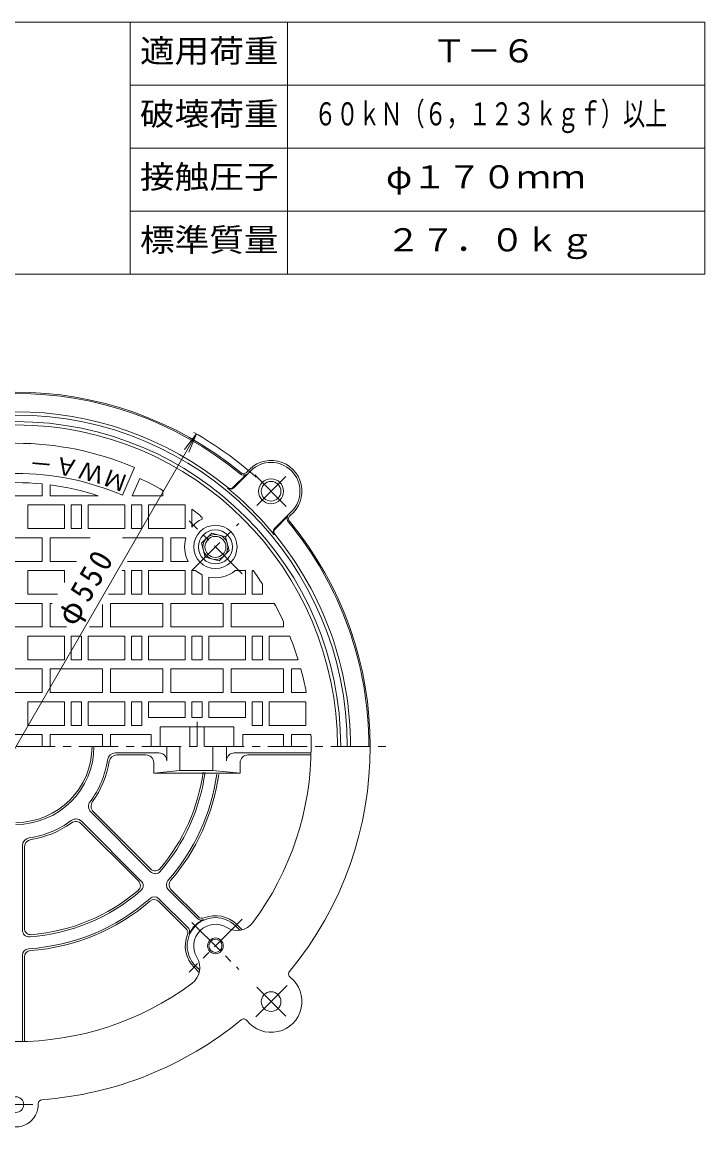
# Model space of a CAD drawing. Units: millimetres, scale not verified. Extents: x -589 to 461, y -801 to 845.
# Drawn here: x -59 to 461, y 3 to 845 of the extents above; entities that cross this region are included whole.
import ezdxf
from ezdxf.enums import TextEntityAlignment as Align

# ---------------------------------------------------------------- set-up
doc = ezdxf.new("R2010")
doc.units = ezdxf.units.MM
doc.header["$LTSCALE"] = 6
doc.linetypes.add('CHAIN1', pattern=[8, 5, -1, 1, -1])
doc.linetypes.add('CHAIN2', pattern=[12, 9, -1, 1, -1])
for name, color, linetype, lineweight in [('1-1_1-1ﾚｲﾔ', 2, 'Continuous', 9), ('1-2_1-2ﾚｲﾔ', 3, 'Continuous', 9), ('F-0_F-0ﾚｲﾔ', 7, 'Continuous', 9)]:
    doc.layers.add(name, color=color, linetype=linetype, lineweight=lineweight)
doc.layers.add('F-4_F-4ﾚｲﾔ', color=2, linetype='Continuous')
doc.styles.add('ＭＳ ゴシック', font='')
doc.styles.get('ＭＳ ゴシック').set_extended_font_data('MS Gothic')

msp = doc.modelspace()

# ---------------------------------------------------------------- linework, layer by layer
at = {"layer": '1-1_1-1ﾚｲﾔ'}
for p, q in [((101.657, 490.071), (111.371, 499.785)), ((102.011, 489.718), (114.925, 502.632)), ((133.123, 458.605), (146.038, 471.519)), ((133.477, 458.252), (143.191, 467.966))]:
    msp.add_line(p, q, dxfattribs=at)
at = {"layer": '1-1_1-1ﾚｲﾔ', "linetype": 'CHAIN2'}
for p, q in [((117.985, 499.573), (142.015, 475.542)), ((119.653, 476.248), (141.735, 498.33)), ((142.755, 110.441), (118.801, 86.487)), ((119.518, 109.131), (141.735, 86.913)), ((-76.008, 19.622), (-51.175, 19.622))]:
    msp.add_line(p, q, dxfattribs=at)
at = {"layer": '1-1_1-1ﾚｲﾔ'}
for centre, radius in [((130.481, 487.076), 9.5), ((130.481, 487.076), 7.5), ((88.055, 140.594), 6), ((88.055, 140.594), 5), ((130.481, 98.167), 7.5), ((-63.973, 19.622), 6)]:
    msp.add_circle(centre, radius, dxfattribs=at)
for centre, radius, start, end in [((-63.973, 292.621), 270, 50.52776, 129.47224), ((-63.973, 292.621), 269, 50.52773, 129.47226), ((-63.973, 292.621), 255, 50.67221, 129.34225), ((-63.973, 292.621), 252.5, 0, 180), ((-63.973, 292.621), 247.5, 0, 180), ((130.481, 487.076), 23.5, 307.9129, 142.08699), ((130.481, 487.076), 22, 315, 135), ((109.574, 503.359), 4, 230.52716, 296.69296), ((109.574, 503.359), 3, 230.52716, 322.08659), ((-63.973, 292.621), 269, 49.69112, 49.69113), ((99.536, 492.193), 3.5, 230.67239, 314.99899), ((-63.973, 292.621), 254.5, 39.32779, 50.67223), ((99.536, 492.193), 3, 230.67239, 314.99899), ((146.764, 466.169), 4, 153.30704, 219.47284), ((-63.973, 292.621), 269, 0, 39.47224), ((146.764, 466.169), 3, 127.91341, 219.47284), ((-63.973, 292.621), 270, 320.52773, 39.47224), ((135.598, 456.131), 3.5, 135.00101, 219.32761), ((135.598, 456.131), 3, 135.00101, 218.09975), ((-63.973, 292.621), 255, 0, 39.34227), ((-63.973, 292.621), 225, 323.39368, 0), ((88.055, 140.594), 16.5, 58.30493, 211.69507), ((104.605, 167.396), 15, 238.30492, 323.39372), ((61.253, 124.044), 15, 306.60628, 31.69508), ((146.764, 119.074), 3, 140.52716, 232.08659), ((-63.973, 292.621), 225, 233.39368, 306.60634), ((130.481, 98.167), 23.5, 217.9129, 52.08699), ((109.574, 81.884), 3, 37.91341, 129.47284), ((-63.973, 292.621), 270, 274.19843, 309.47226), ((-63.973, 19.622), 17, 177.90071, 2.09929), ((-43.986, 20.354), 3, 94.19875, 182.09869)]:
    msp.add_arc(centre, radius, start, end, dxfattribs=at)
at = {"layer": '1-2_1-2ﾚｲﾔ', "color": 7}
for q in [(-201.473, 54.465), (64.396, 518.878), (67.787, 516.92)]:
    msp.add_line((73.527, 530.778), q, dxfattribs=at)
at = {"layer": '1-2_1-2ﾚｲﾔ'}
for p, q in [((17.299, 484.086), (26.286, 505.258)), ((24.706, 483.622), (30.343, 496.9)), ((-43.973, 492.624), (-43.973, 483.622)), ((-83.973, 483.622), (-43.973, 483.622)), ((24.706, 483.622), (48.027, 483.622)), ((48.027, 487.765), (48.027, 483.622)), ((-54.973, 476.622), (-26.973, 476.622)), ((-54.973, 476.622), (-54.973, 458.622)), ((-26.973, 476.622), (-26.973, 458.622)), ((-21.973, 476.622), (-21.973, 458.622)), ((-8.973, 476.622), (19.027, 476.622)), ((-8.973, 476.622), (-8.973, 458.622)), ((19.027, 476.622), (19.027, 458.622)), ((24.027, 476.622), (24.027, 458.622)), ((37.027, 476.622), (37.027, 458.622)), ((70.027, 473.367), (70.027, 459.724)), ((78.027, 467.152), (78.027, 465.902)), ((-54.973, 458.622), (-26.973, 458.622)), ((-21.973, 458.622), (-13.973, 458.622)), ((-8.973, 458.622), (19.027, 458.622)), ((24.027, 458.622), (32.027, 458.622)), ((37.027, 458.622), (65.027, 458.622)), ((-83.973, 451.622), (-43.973, 451.622)), ((-43.973, 451.622), (-43.973, 433.622)), ((-37.973, 451.622), (-37.973, 433.622)), ((-37.973, 451.622), (-7.359, 451.622)), ((17.207, 451.622), (48.027, 451.622)), ((48.027, 451.622), (48.027, 433.622)), ((54.027, 451.622), (54.027, 433.622)), ((54.027, 451.622), (65.613, 451.622)), ((98.651, 441.81), (90.894, 434.054)), ((-83.973, 433.622), (-43.973, 433.622)), ((-37.973, 433.622), (-17.751, 433.622)), ((20.942, 433.622), (48.027, 433.622)), ((54.027, 433.622), (67.303, 433.622)), ((90.894, 434.054), (80.298, 436.893)), ((-54.973, 426.621), (-26.973, 426.621)), ((-54.973, 426.621), (-54.973, 408.622)), ((-26.973, 426.621), (-26.973, 417.649)), ((16.901, 426.621), (19.027, 426.621)), ((19.027, 426.621), (19.027, 408.622)), ((24.027, 426.621), (24.027, 408.622)), ((37.027, 426.621), (65.027, 426.621)), ((37.027, 426.621), (37.027, 408.622)), ((65.027, 426.621), (65.027, 408.622)), ((70.027, 426.621), (70.027, 408.622)), ((70.027, 426.621), (72.98, 426.621)), ((78.027, 423.396), (78.027, 408.622)), ((83.027, 421.694), (83.027, 408.622)), ((103.129, 426.621), (111.027, 426.621)), ((111.027, 426.621), (111.027, 408.622)), ((116.027, 426.621), (116.027, 408.622)), ((116.027, 426.621), (116.773, 426.621)), ((124.027, 416.238), (124.027, 408.622)), ((-54.973, 408.622), (-32.185, 408.622)), ((6.509, 408.622), (19.027, 408.622)), ((24.027, 408.622), (32.027, 408.622)), ((37.027, 408.622), (65.027, 408.622)), ((70.027, 408.622), (78.027, 408.622)), ((83.027, 408.622), (111.027, 408.622)), ((116.027, 408.622), (124.027, 408.622)), ((-83.973, 401.622), (-43.973, 401.622)), ((-43.973, 401.622), (-43.973, 383.622)), ((-37.973, 401.622), (-36.226, 401.622)), ((-37.973, 401.622), (-37.973, 383.622)), ((2.027, 400.86), (2.027, 383.622)), ((8.027, 401.622), (8.027, 383.622)), ((54.027, 401.622), (54.027, 383.622)), ((100.027, 401.622), (100.027, 383.622)), ((100.027, 401.622), (132.862, 401.622)), ((140.027, 387.537), (140.027, 383.622)), ((-83.973, 383.622), (-43.973, 383.622)), ((-37.973, 383.622), (-25.464, 383.622)), ((-7.925, 383.622), (2.027, 383.622)), ((8.027, 383.622), (48.027, 383.622)), ((54.027, 383.622), (94.027, 383.622)), ((100.027, 383.622), (140.027, 383.622)), ((-54.973, 376.622), (-26.973, 376.622)), ((-54.973, 376.622), (-54.973, 358.621)), ((-26.973, 376.622), (-26.973, 358.621)), ((-21.973, 376.622), (-21.973, 358.621)), ((-8.973, 376.622), (19.027, 376.622)), ((-8.973, 376.622), (-8.973, 358.621)), ((19.027, 376.622), (19.027, 358.621)), ((24.027, 376.622), (24.027, 358.621)), ((37.027, 376.622), (65.027, 376.622)), ((37.027, 376.622), (37.027, 358.621)), ((65.027, 376.622), (65.027, 358.621)), ((70.027, 376.622), (70.027, 358.621)), ((83.027, 376.622), (111.027, 376.622)), ((83.027, 376.622), (83.027, 358.621)), ((111.027, 376.622), (111.027, 358.621)), ((116.027, 376.622), (116.027, 358.621)), ((129.027, 376.622), (129.027, 358.621)), ((129.027, 376.622), (144.759, 376.622)), ((-54.973, 358.621), (-26.973, 358.621)), ((-21.973, 358.621), (-13.973, 358.621)), ((-8.973, 358.621), (19.027, 358.621)), ((24.027, 358.621), (32.027, 358.621)), ((37.027, 358.621), (65.027, 358.621)), ((70.027, 358.621), (78.027, 358.621)), ((83.027, 358.621), (111.027, 358.621)), ((116.027, 358.621), (124.027, 358.621)), ((129.027, 358.621), (151.129, 358.621)), ((-83.973, 351.622), (-43.973, 351.622)), ((-43.973, 351.622), (-43.973, 333.622)), ((-37.973, 351.622), (-37.973, 333.622)), ((8.027, 351.622), (8.027, 333.622)), ((54.027, 351.622), (54.027, 333.622)), ((100.027, 351.622), (100.027, 333.622)), ((146.027, 351.622), (146.027, 333.622)), ((146.027, 351.622), (153.154, 351.622)), ((-83.973, 333.622), (-43.973, 333.622)), ((-37.973, 333.622), (2.027, 333.622)), ((8.027, 333.622), (48.027, 333.622)), ((54.027, 333.622), (94.027, 333.622)), ((100.027, 333.622), (140.027, 333.622)), ((146.027, 333.622), (157.26, 333.622)), ((-54.973, 326.622), (-26.973, 326.622)), ((-54.973, 326.622), (-54.973, 308.622)), ((-26.973, 326.622), (-26.973, 308.622)), ((-21.973, 326.622), (-21.973, 308.622)), ((19.027, 326.622), (19.027, 308.622)), ((24.027, 326.622), (24.027, 308.622)), ((37.027, 326.622), (65.027, 326.622)), ((37.027, 326.622), (37.027, 314.621)), ((65.027, 326.622), (65.027, 314.621)), ((70.027, 326.622), (78.027, 326.622)), ((70.027, 326.622), (70.027, 314.621)), ((78.027, 326.622), (78.027, 314.621)), ((83.027, 326.622), (111.027, 326.622)), ((111.027, 326.622), (111.027, 314.621)), ((116.027, 326.622), (116.027, 308.622)), ((129.027, 326.622), (129.027, 308.622)), ((37.027, 314.621), (65.027, 314.621)), ((70.027, 314.621), (78.027, 314.621)), ((-54.973, 308.622), (-26.973, 308.622)), ((-21.973, 308.622), (-13.973, 308.622)), ((19.027, 308.622), (-8.973, 308.622)), ((24.027, 308.622), (32.027, 308.622)), ((46.027, 307.621), (102.027, 307.621)), ((46.027, 307.621), (46.027, 292.621)), ((68.527, 307.621), (68.527, 292.621)), ((79.527, 307.621), (79.527, 292.621)), ((102.027, 307.621), (102.027, 292.621)), ((116.027, 308.622), (124.027, 308.622)), ((129.027, 308.622), (157.027, 308.622)), ((-83.973, 301.622), (-43.973, 301.622)), ((-43.973, 301.622), (-43.973, 292.621)), ((-37.973, 301.622), (2.027, 301.622)), ((-37.973, 301.622), (-37.973, 292.621)), ((2.027, 301.622), (2.027, 292.621)), ((8.027, 301.622), (39.027, 301.622)), ((8.027, 301.622), (8.027, 292.621)), ((39.027, 301.622), (39.027, 292.621)), ((109.027, 301.622), (140.027, 301.622)), ((109.027, 301.622), (109.027, 292.621)), ((140.027, 301.622), (140.027, 292.621)), ((146.027, 301.622), (160.847, 301.622)), ((146.027, 301.622), (146.027, 292.621)), ((44.956, 287.622), (11.732, 287.622)), ((50.956, 292.621), (50.956, 281.622)), ((86.023, 274.122), (86.023, 292.621)), ((96.445, 292.621), (96.445, 281.622)), ((160.971, 287.622), (102.445, 287.622)), ((35.083, 286.122), (13.019, 286.122)), ((41.083, 272.122), (41.083, 280.121)), ((106.867, 272.122), (106.867, 280.121)), ((160.933, 286.122), (112.867, 286.122)), ((60.828, 274.122), (41.083, 272.122)), ((106.867, 272.122), (41.083, 272.122)), ((106.867, 272.122), (86.023, 274.122)), ((-6.906, 242.626), (38.659, 197.06)), ((-4.935, 242.776), (38.574, 199.267)), ((-14.128, 233.584), (29.382, 190.074)), ((-13.977, 235.554), (31.588, 189.989)), ((-58.973, 216.916), (-58.973, 152.478)), ((-57.473, 215.63), (-57.473, 154.098)), ((52.124, 183.595), (74.342, 161.377)), ((54.177, 183.664), (75.062, 162.779)), ((44.984, 174.472), (65.87, 153.586)), ((45.053, 176.524), (67.271, 154.306)), ((103.258, 155.797), (106.534, 152.52)), ((104.318, 156.857), (108.314, 152.862)), ((-58.973, 133.435), (-58.973, 67.677)), ((-57.473, 132.033), (-57.473, 67.715)), ((71.792, 124.33), (75.787, 120.335)), ((72.852, 125.391), (76.128, 122.115))]:
    msp.add_line(p, q, dxfattribs=at)
at = {"layer": '1-2_1-2ﾚｲﾔ', "linetype": 'CHAIN1'}
for p, q in [((108.454, 424.251), (68.126, 464.578)), ((74.027, 311.368), (74.027, 292.621)), ((-351.973, 292.621), (224.027, 292.621)), ((108.454, 160.992), (68.126, 120.665)), ((108.454, 160.992), (68.126, 120.665))]:
    msp.add_line(p, q, dxfattribs=at)
at = {"layer": '1-2_1-2ﾚｲﾔ', "color": 2, "linetype": 'CHAIN1'}
for p, q in [((70.154, 426.749), (105.956, 462.55)), ((70.154, 158.494), (105.956, 122.693))]:
    msp.add_line(p, q, dxfattribs=at)
at = {"layer": '1-2_1-2ﾚｲﾔ'}
for points in [[(-37.973, 491.933), (-37.973, 483.622), (-1.363, 483.622)], [(-21.973, 476.622), (-13.973, 476.622), (-13.973, 458.622)], [(24.027, 476.622), (32.027, 476.622), (32.027, 458.622)], [(37.027, 476.622), (65.027, 476.622), (65.027, 458.622)], [(80.298, 436.893), (77.459, 447.489), (85.216, 455.245), (95.812, 452.406), (98.651, 441.81)], [(24.027, 426.621), (32.027, 426.621), (32.027, 408.622)], [(8.027, 401.622), (48.027, 401.622), (48.027, 383.622)], [(54.027, 401.622), (94.027, 401.622), (94.027, 383.622)], [(-21.973, 376.622), (-13.973, 376.622), (-13.973, 358.621)], [(24.027, 376.622), (32.027, 376.622), (32.027, 358.621)], [(70.027, 376.622), (78.027, 376.622), (78.027, 358.621)], [(116.027, 376.622), (124.027, 376.622), (124.027, 358.621)], [(-37.973, 351.622), (2.027, 351.622), (2.027, 333.622)], [(8.027, 351.622), (48.027, 351.622), (48.027, 333.622)], [(54.027, 351.622), (94.027, 351.622), (94.027, 333.622)], [(100.027, 351.622), (140.027, 351.622), (140.027, 333.622)], [(-21.973, 326.622), (-13.973, 326.622), (-13.973, 308.622)], [(19.027, 326.622), (-8.973, 326.622), (-8.973, 308.622)], [(24.027, 326.622), (32.027, 326.622), (32.027, 308.622)], [(83.027, 326.622), (83.027, 314.621), (111.027, 314.621)], [(116.027, 326.622), (124.027, 326.622), (124.027, 308.622)], [(129.027, 326.622), (157.027, 326.622), (157.027, 308.622)], [(86.023, 274.122), (60.828, 274.122), (60.828, 292.621)]]:
    msp.add_lwpolyline(points, dxfattribs=at)
for radius in [16.5, 13, 9.5, 8]:
    msp.add_circle((88.055, 444.649), radius, dxfattribs=at)
for centre, radius, start, end in [((-63.973, 292.621), 245, 0, 180), ((-63.973, 292.621), 231, 67, 113), ((-63.973, 292.621), 208, 66.99998, 113.00002), ((-63.973, 292.621), 225, 60.14688, 65.21715), ((-63.973, 292.621), 201, 84.28947, 95.71053), ((-63.973, 292.621), 201, 71.85083, 82.56776), ((-63.973, 292.621), 225, 50.86789, 53.44777), ((88.055, 444.649), 23.5, 115.25971, 140.09852), ((88.055, 444.649), 23.5, 162.74127, 207.98707), ((88.055, 444.649), 23.5, 230.09826, 244.74022), ((88.055, 444.649), 23.5, 257.64583, 309.90132), ((-63.973, 292.621), 225, 33.32628, 36.55223), ((-63.973, 292.621), 225, 24.95126, 28.97607), ((-63.973, 292.621), 225, 17.0576, 21.92133), ((-63.973, 292.621), 225, 10.49925, 15.20197), ((-63.973, 292.621), 225, 0, 2.29245), ((-63.973, 292.621), 58, 270, 0), ((-63.973, 292.621), 59.5, 270, 0), ((11.732, 281.622), 6, 90, 171.73213), ((44.956, 281.622), 6, 0, 90), ((102.445, 281.622), 6, 90, 180), ((-63.973, 292.621), 70.5, 323.26727, 351.73279), ((-63.973, 292.621), 72, 324.22182, 350.77814), ((13.019, 280.121), 6, 90, 170.77858), ((35.083, 280.121), 6, 0, 90), ((112.867, 280.121), 6, 90, 180), ((-63.973, 292.621), 144, 319.74574, 352.14502), ((-63.973, 292.621), 145.5, 319.08145, 352.14502), ((-63.973, 292.621), 154.5, 318.59457, 352.14502), ((-63.973, 292.621), 156, 319.09605, 352.14502), ((-2.663, 246.868), 6, 143.26729, 225), ((-0.693, 247.019), 6, 144.22176, 225), ((-63.973, 292.621), 70.5, 278.26729, 306.73273), ((-18.22, 231.312), 6, 45, 126.73271), ((-63.973, 292.621), 72, 279.22179, 305.77817), ((-18.37, 229.341), 6, 45, 125.77824), ((-52.973, 216.916), 6, 98.26704, 180), ((-51.473, 215.63), 6, 99.22142, 180), ((42.11, 202.802), 5, 225, 319.74548), ((42.195, 200.596), 5, 225, 319.08141), ((25.846, 186.539), 5, 310.2542, 45), ((28.053, 186.454), 5, 310.91866, 45.00035), ((55.66, 187.131), 5, 138.59433, 225), ((57.712, 187.2), 5, 139.09598, 225.00035), ((-63.973, 292.621), 145.5, 274.08145, 310.91856), ((-63.973, 292.621), 144, 274.74571, 310.25426), ((41.518, 172.989), 5, 45.00035, 131.40529), ((-63.973, 292.621), 154.5, 273.59457, 311.40544), ((-63.973, 292.621), 156, 274.09605, 310.90395), ((41.449, 170.936), 5, 45, 130.90402), ((88.055, 140.594), 21.5, 45, 224.99983), ((88.055, 140.594), 22, 114.74773, 155.25269), ((77.171, 164.206), 4, 225.00089, 294.74779), ((77.891, 165.607), 4, 225.00089, 292.11464), ((88.055, 140.594), 23, 45.00015, 112.11453), ((-53.973, 152.478), 5, 180, 274.08176), ((-52.473, 154.098), 5, 180, 274.74541), ((63.041, 150.758), 4, 337.88536, 45.00044), ((64.443, 151.478), 4, 335.25217, 45), ((88.055, 140.594), 23, 157.88571, 225.00015), ((-53.973, 133.435), 5, 93.59441, 180), ((-52.473, 132.033), 5, 94.09583, 180)]:
    msp.add_arc(centre, radius, start, end, dxfattribs=at)
at = {"layer": '1-2_1-2ﾚｲﾔ', "color": 7}
msp.add_arc((-63.973, 292.621), 275, 48.26003, 60.45209, dxfattribs=at)
at = {"layer": 'F-0_F-0ﾚｲﾔ'}
for p, q in [((461.027, 844.622), (-588.973, 844.622)), ((23.027, 652.621), (23.027, 844.622)), ((143.027, 652.621), (143.027, 844.622)), ((461.027, 652.621), (461.027, 844.622)), ((461.027, 796.622), (23.027, 796.622)), ((461.027, 748.622), (23.027, 748.622)), ((461.027, 700.622), (23.027, 700.622)), ((461.027, 652.621), (-588.973, 652.621))]:
    msp.add_line(p, q, dxfattribs=at)

# ---------------------------------------------------------------- texts
at = {"layer": '1-2_1-2ﾚｲﾔ', "color": 7, "style": 'ＭＳ ゴシック'}
for s, rotation, p in [('－', 174.889, (-34.903, 517.826)), ('Ａ', 169.778, (-14.852, 514.336)), ('Ｗ', 164.667, (4.808, 509.074)), ('Ｍ', 159.555, (23.922, 502.081))]:
    msp.add_text(s, height=13.2, rotation=rotation, dxfattribs=at).set_placement(p, align=Align.BOTTOM_LEFT)
at = {"layer": '1-2_1-2ﾚｲﾔ', "color": 2, "insert": (-14.977, 380.802), "char_height": 17.6, "attachment_point": 7, "rotation": 60, "style": 'ＭＳ ゴシック'}
msp.add_mtext('\\T1.21;\\W0.95;φ550', dxfattribs=at)
at = {"layer": 'F-0_F-0ﾚｲﾔ', "color": 2, "style": 'ＭＳ ゴシック', "width": 1.1}
for s, p in [('Ｔ－６', (252.977, 808.622)), ('φ１７０ｍｍ', (218.027, 712.622)), ('２７．０ｋｇ', (218.027, 664.621))]:
    msp.add_text(s, height=17.6, dxfattribs=at).set_placement(p, align=Align.BOTTOM_LEFT)
at = {"layer": 'F-0_F-0ﾚｲﾔ', "color": 3, "style": 'ＭＳ ゴシック', "width": 0.7}
msp.add_text('６０ｋＮ（６，１２３ｋｇｆ）以上', height=17.6, dxfattribs=at).set_placement((163.427, 760.621), align=Align.BOTTOM_LEFT)
at = {"layer": 'F-4_F-4ﾚｲﾔ', "style": 'ＭＳ ゴシック', "width": 1.1}
for s, p in [('適用荷重', (30.527, 808.622)), ('破壊荷重', (30.527, 760.621)), ('接触圧子', (30.527, 712.622)), ('標準質量', (30.527, 664.621))]:
    msp.add_text(s, height=17.6, dxfattribs=at).set_placement(p, align=Align.BOTTOM_LEFT)

doc.saveas('drawing.dxf')
